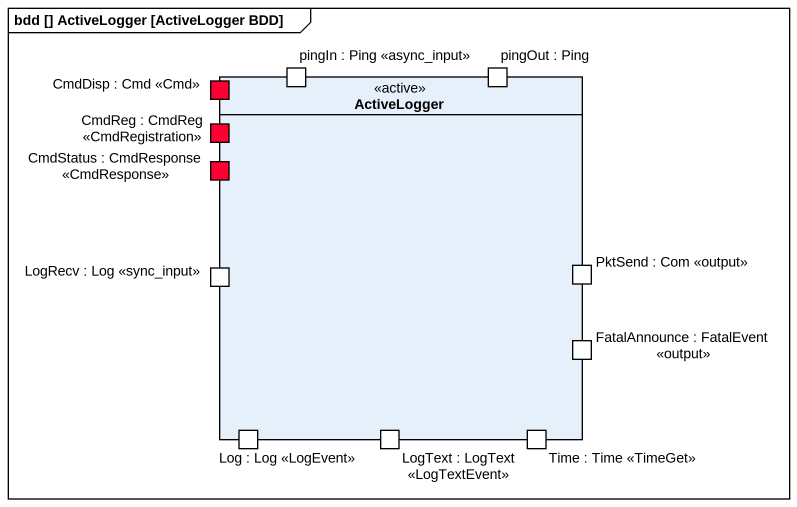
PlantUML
@startuml
mainframe bdd [] ActiveLogger [ActiveLogger BDD]
rectangle ActiveLogger <<active>> {
  port "pingIn : Ping <<async_input>>" as pingIn_Ping_async_input
  port "pingOut : Ping" as pingOut_Ping
  port "CmdDisp : Cmd <<Cmd>>" as CmdDisp_Cmd_Cmd #FF0033
  port "CmdReg : CmdReg <<CmdRegistration>>" as CmdReg_CmdReg #FF0033
  port "CmdStatus : CmdResponse <<CmdResponse>>" as CmdStatus_CmdResponse #FF0033
  port "LogRecv : Log <<sync_input>>" as LogRecv_Log_sync_input
  port "PktSend : Com <<output>>" as PktSend_Com_output
  port "FatalAnnounce : FatalEvent <<output>>" as FatalAnnounce_FatalEvent
  port "Log : Log <<LogEvent>>" as Log_Log_LogEvent
  port "LogText : LogText <<LogTextEvent>>" as LogText_LogText_LogTextEvent
  port "Time : Time <<TimeGet>>" as Time_Time_TimeGet
}
@enduml
